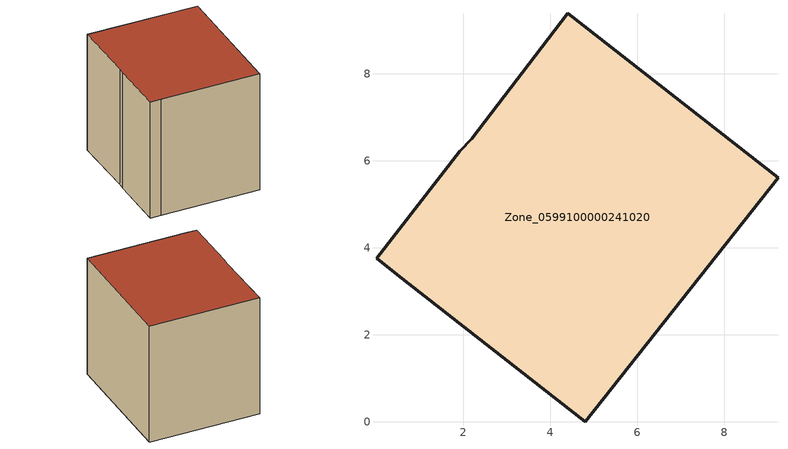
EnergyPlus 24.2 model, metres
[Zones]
Zone_0599100000241020
 floor ground (C_G): 0,3.76 1.92,6.22 2.19,6.51 4.4,9.39 9.24,5.61 4.81,0 0.48,3.38 z3.9
 wall outside (C_F): 9.24,5.61 4.4,9.39 2.19,6.51 1.92,6.22 0,3.76 0.48,3.38 4.81,0 9.24,5.61 z3.9:10.73
 roof outside (C_R): 1.92,6.22 0,3.76 0.48,3.38 4.81,0 9.24,5.61 4.4,9.39 2.19,6.51 z10.73
[BUILDING]
Pand.0599100000241020: North Axis=0; Terrain=City; Loads Convergence Tolerance Value=0.04; Temperature Convergence Tolerance Value=0.4; Solar Distribution=FullExterior; Maximum Number of Warmup Days=25; Minimum Number of Warmup Days=1
[Site:Location]
Rotterdam.The.Hague.AP_ZH_NLD Design_Conditions: Latitude=51.96; Longitude=4.45; Time Zone=1; Elevation=-4.5
[SITE:GROUNDTEMPERATURE:BUILDINGSURFACE]
18, 18, 18, 18, 18, 18, 18, 18, 18, 18, 18, 18
[MATERIAL] Thermal Absorptance=0.9; Solar Absorptance=0.7; Visible Absorptance=0.7
Name | Roughness | Thickness | Conductivity | Density | Specific Heat
G.TC.1946-1964 | MediumSmooth | 0.15 | 1 | 540 | 1210
F.TC.1946-1964 | Rough | 0.3 | 0.857143 | 1920 | 840
R.TC.1946-1964 | MediumRough | 0.2 | 0.235294 | 1500 | 1000
[CONSTRUCTION]
C_G: G.TC.1946-1964
C_F: F.TC.1946-1964
C_R: R.TC.1946-1964
[ZONE]
Zone_0599100000241020: Type=1; Multiplier=1; Ceiling Height=Autocalculate; Volume=Autocalculate; Floor Area=autocalculate; Part of Total Floor Area=Yes
[ZONEINFILTRATION:DESIGNFLOWRATE]
Infil_Zone_0599100000241020: Zone or ZoneList or Space or SpaceList=Zone_0599100000241020; Schedule=AlwaysOn; Design Flow Rate Calculation Method=Flow/Area; Flow Rate per Floor Area=0.003; Constant Term Coefficient=1; Temperature Term Coefficient=0; Velocity Term Coefficient=0; Velocity Squared Term Coefficient=0
[HVACTEMPLATE:ZONE:IDEALLOADSAIRSYSTEM]
Zone_0599100000241020: Maximum Heating Supply Air Temperature=50; Minimum Cooling Supply Air Temperature=13; Maximum Heating Supply Air Humidity Ratio=0.0156; Minimum Cooling Supply Air Humidity Ratio=0.0077; Heating Limit=NoLimit; Cooling Limit=NoLimit; Dehumidification Control Type=ConstantSensibleHeatRatio; Cooling Sensible Heat Ratio=0.7; Dehumidification Setpoint=60; Humidification Control Type=None; Humidification Setpoint=30; Outdoor Air Method=None; Outdoor Air Flow Rate per Person=0.00944; Outdoor Air Flow Rate per Zone Floor Area=0; Outdoor Air Flow Rate per Zone=0; Demand Controlled Ventilation Type=None; Outdoor Air Economizer Type=NoEconomizer; Heat Recovery Type=None; Sensible Heat Recovery Effectiveness=0.7; Latent Heat Recovery Effectiveness=0.65
[ZONECONTROL:THERMOSTAT]
ThermostatControl_Zone_0599100000241020: Zone or ZoneList=Zone_0599100000241020; Control Type Schedule=DualSetpointControlType; Control 1=Thermostat_Zone_0599100000241020; Temperature Difference Between Cutout And Setpoint=0
[THERMOSTATSETPOINT:DUALSETPOINT]
Thermostat_Zone_0599100000241020: Heating Setpoint Temperature Schedule=HeatingSetpoint_Zone_0599100000241020; Cooling Setpoint Temperature Schedule=CoolingSetpoint_Zone_0599100000241020
[SCHEDULE:COMPACT]
HeatingSetpoint_Zone_0599100000241020: Through: 12/31, For: AllDays, Until: 24:00, 21
CoolingSetpoint_Zone_0599100000241020: Through: 12/31, For: AllDays, Until: 24:00, 24
DualSetpointControlType: Through: 12/31, For: AllDays, Until: 24:00, 4
AlwaysOn: Through: 12/31, For: AllDays, Until: 24:00, 1
